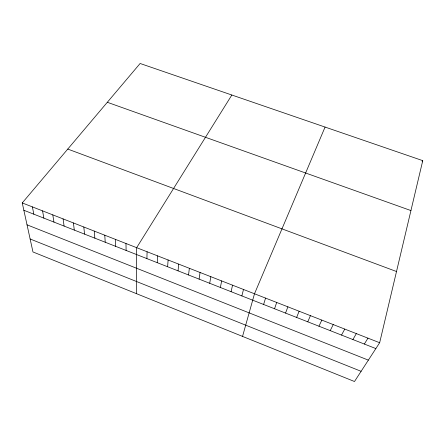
<?xml version="1.0" encoding="UTF-8"?>
<svg xmlns="http://www.w3.org/2000/svg" width="445" height="445" viewBox="0 0 445 445"><rect width="100%" height="100%" fill="white"/><g stroke="black" fill="none" stroke-linecap="round" stroke-linejoin="round"><path stroke-width="0.67" d="M136.509 293.683L136.66 247.676L231.839 95.019M146.911 258.612L147.084 251.759M157.241 262.672L157.569 255.858M167.62 266.75L168.11 259.98M178.061 270.855L178.701 264.124M188.552 274.977L189.353 268.291M199.099 279.121L200.066 272.479M209.706 283.287L210.835 276.695M220.37 287.476L221.66 280.929M231.089 291.686L232.546 285.184M379.657 342.728L422.75 160.645L140.114 63.485L22.25 202.926L32.963 251.959L354.487 381.515L379.657 342.728L22.25 202.926M241.863 295.925L243.493 289.467M242.542 336.409L254.495 293.772L325.072 127.064M263.596 304.463L265.559 298.1M274.548 308.763L276.69 302.45M285.557 313.091L287.876 306.828M296.631 317.441L299.129 311.227M307.762 321.818L310.438 315.655M318.959 326.218L321.813 320.105M330.212 330.641L333.255 324.577M422.127 161.858L422.75 160.645M341.532 335.085L344.758 329.078M352.913 339.557L356.323 333.605M364.355 344.052L367.959 338.156M107.323 102.283L410.935 210.568M67.773 149.069L396.506 271.522M23.852 210.263L375.864 348.574M27.034 224.82L368.36 360.133M30.127 238.976L361.106 371.308M32.374 206.886L33.837 214.184M42.553 210.869L43.871 218.128M52.783 214.868L53.962 222.094M63.073 218.895L64.102 226.077M73.414 222.939L74.298 230.082M83.81 227.006L84.55 234.109M94.268 231.094L94.857 238.158M104.781 235.21L105.22 242.23M115.35 239.343L115.633 246.324M125.974 243.498L126.107 250.44"/></g></svg>
